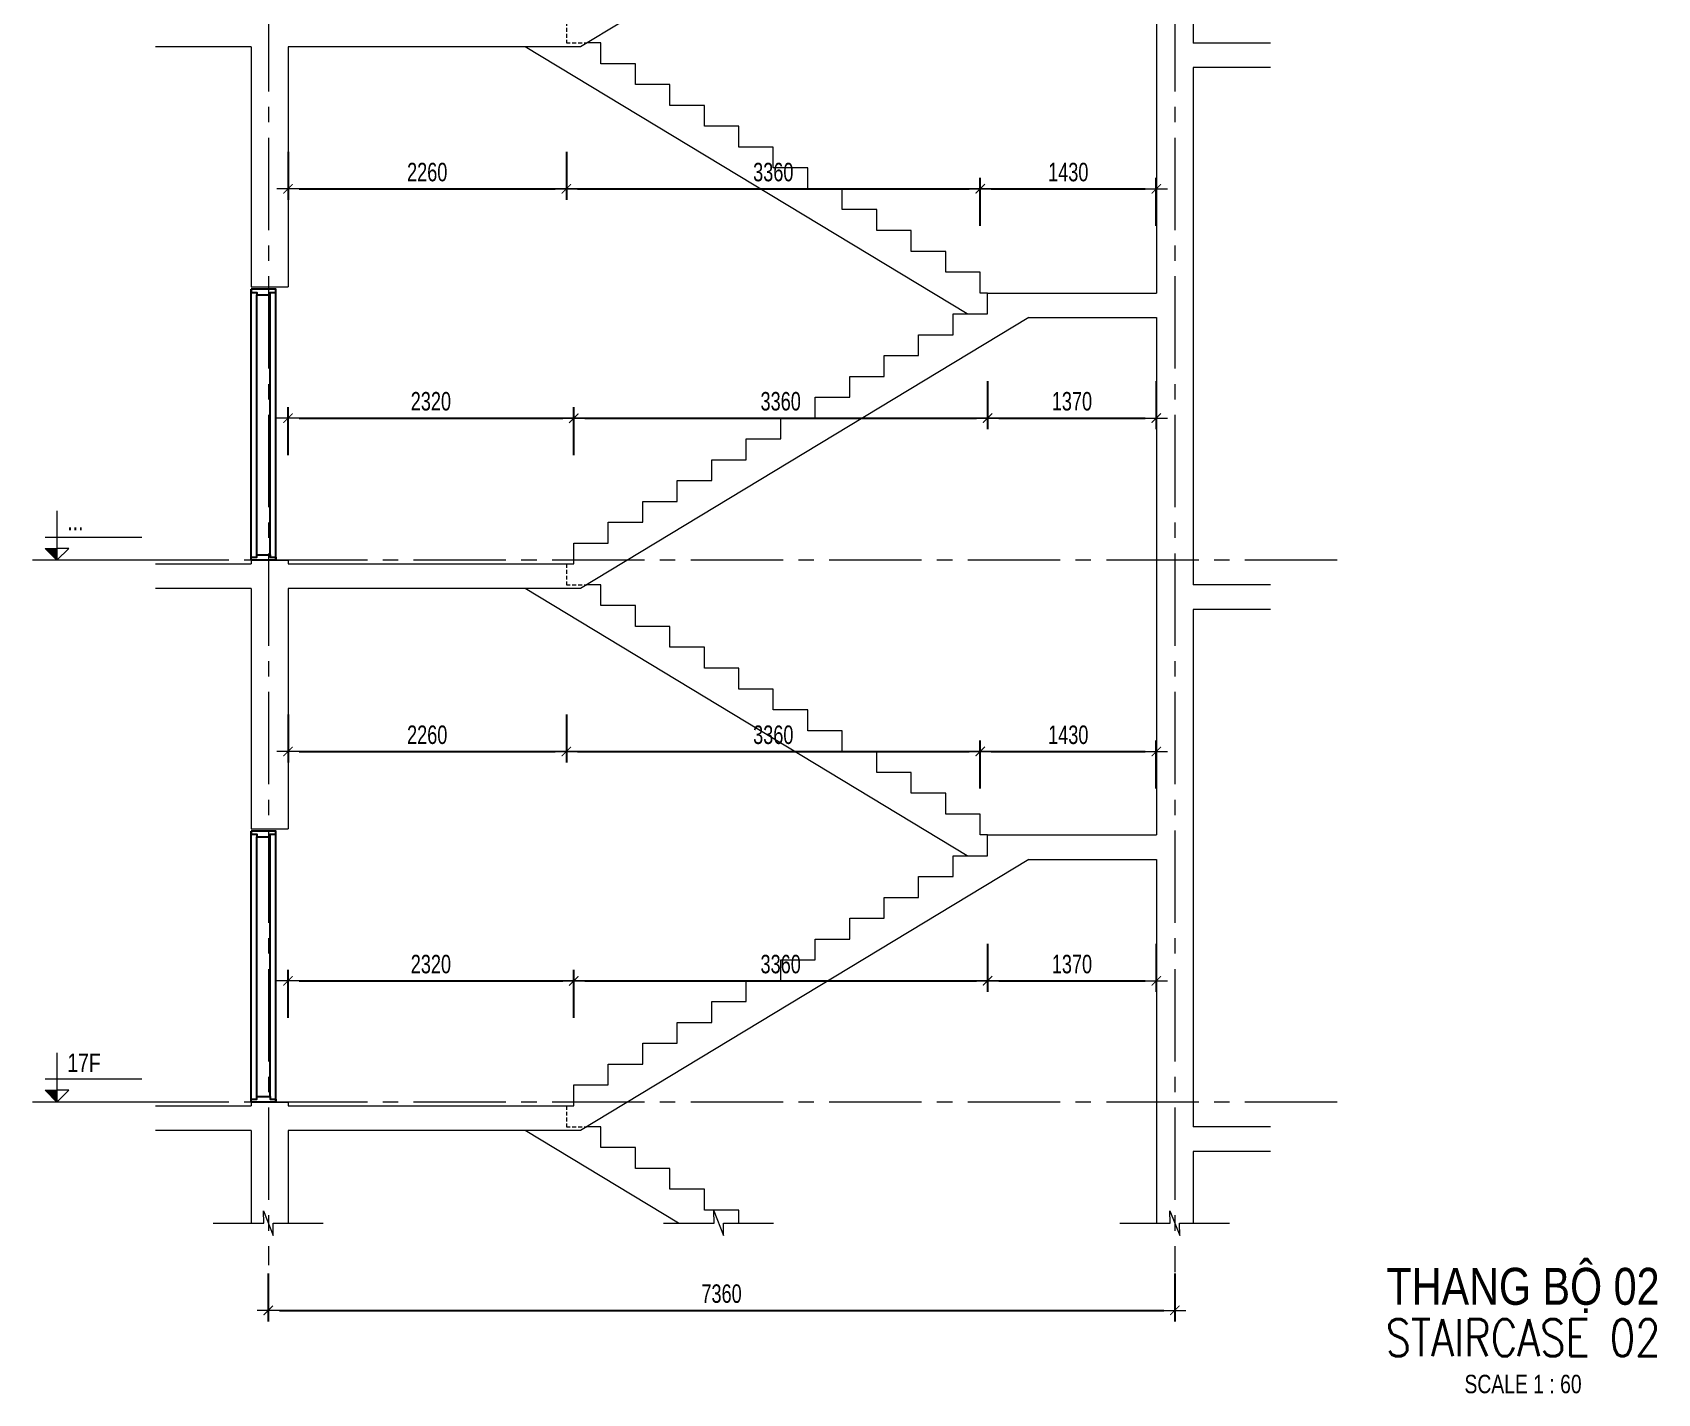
# Model space of a CAD drawing. Header units: millimetres. Extents: x -179076 to 254975, y -18667 to 296191.
# Drawn here: x 89427 to 102621, y 262823 to 273874 of the extents above; entities that cross this region are included whole.
import ezdxf
from ezdxf.enums import TextEntityAlignment as Align

# ---------------------------------------------------------------- set-up
doc = ezdxf.new("R2010")
doc.units = ezdxf.units.MM
doc.linetypes.add('CENTER2', pattern=[1.125, 0.75, -0.125, 0.125, -0.125])
doc.linetypes.add('HIDDEN2', pattern=[4.7625, 3.175, -1.5875])
doc.layers.get('Defpoints').update_dxf_attribs({"color": 151, "lineweight": 9})
doc.layers.add('A-DOOR', color=4, linetype='Continuous')
doc.layers.add('DOOR', color=4, linetype='Continuous')
for name, color, linetype, lineweight in [('NDC_S_ANNO', 7, 'Continuous', 20), ('NDC_S_AXIS', 5, 'CENTER2', 13), ('NDC_S_CONTINUOUS', 3, 'Continuous', 20), ('NDC_S_DIM', 1, 'Continuous', 15), ('NDC_S_ENG TITLE', 3, 'Continuous', 20), ('NDC_S_HIDDEN', 8, 'HIDDEN2', 13), ('NDC_S_SLAB', 2, 'Continuous', 20), ('NDC_S_SYMBOL', 1, 'Continuous', 15), ('NDC_S_TEXT SYMBOL', 7, 'Continuous', 20), ('NDC_S_VN TEXT', 7, 'Continuous', 20), ('NDC_S_VN TITLE', 6, 'Continuous', 35)]:
    doc.layers.add(name, color=color, linetype=linetype, lineweight=lineweight)
doc.styles.add('NDC_ANNO', font='', dxfattribs={"width": 0.8})
doc.styles.add('NDC_DIM', font='', dxfattribs={"width": 0.75})
doc.styles.add('NDC_EN TXT', font='romans.shx', dxfattribs={"width": 0.8})
doc.styles.add('NDC_VIE TXT', font='arial.ttf', dxfattribs={"width": 0.8})
doc.styles.get('NDC_ANNO').set_extended_font_data('Dotum')
doc.styles.get('NDC_DIM').set_extended_font_data('Dotum')
doc.dimstyles.new('NDC_dim_60', dxfattribs={"dimscale": 60, "dimtxt": 2.5, "dimasz": 1.5, "dimexe": 1.5, "dimexo": 2.5, "dimgap": 1, "dimtad": 1, "dimdec": 0, "dimzin": 0, "dimdsep": 46, "dimtxsty": 'NDC_DIM', "dimblk": 'DIMMARK', "dimcen": 0.09, "dimdle": 1.2, "dimclrd": 1, "dimclre": 1, "dimclrt": 3, "dimadec": 0, "dimazin": 0, "dimtfac": 1, "dimtdec": 0, "dimtix": 1, "dimtofl": 0, "dimtmove": 0, "dimatfit": 3, "dimfxl": 5, "dimfxlon": 1, "dimtolj": 1, "dimtzin": 0, "dimarcsym": 0})

# ---------------------------------------------------------------- blocks, each defined once
blk = doc.blocks.new('X-SECTION-2$0$X-SEC-DOO2')
at = {"layer": 'A-DOOR'}
for p, q in [((41976, 101972), (41976, 104172)), ((42021, 102017), (42021, 104127)), ((42131, 102017), (42131, 104127)), ((42176, 101972), (42176, 104172))]:
    blk.add_line(p, q, dxfattribs=at)
for points in [[(41976, 104172), (41976, 104147), (42021, 104147), (42021, 104127), (42131, 104127), (42131, 104147), (42176, 104147), (42176, 104172)], [(41976, 101972), (41976, 101997), (42021, 101997), (42021, 102017), (42131, 102017), (42131, 101997), (42176, 101997), (42176, 101972)]]:
    blk.add_lwpolyline(points, close=True, dxfattribs=at)
at = {"layer": 'Defpoints'}
blk.add_line((41976, 104192), (42176, 104192), dxfattribs=at)
blk = doc.blocks.new('kata_block_CT')
at = {"layer": 'NDC_S_ANNO'}
blk.add_hatch(color=3, dxfattribs=at).paths.add_polyline_path([(0, 1.6), (-1.61, 1.6), (0, 0)])
at = {"layer": 'NDC_S_ANNO', "ltscale": 50}
h = blk.add_hatch(dxfattribs=at)
h.set_pattern_fill('ANSI31', color=256, scale=1.406, style=0)
h.paths.add_polyline_path([(0, 1.6), (0, 0), (1.61, 1.6)])
for p, q in [((-1.59, 3.14), (11.47, 3.14)), ((11.56, 0), (-1.64, 0))]:
    blk.add_line(p, q, dxfattribs=at)
for points in [[(0, 6.69), (0, 0)], [(0, 0), (-1.61, 1.6), (0, 1.6)], [(0, 0), (1.61, 1.6), (0, 1.6)]]:
    blk.add_lwpolyline(points, dxfattribs=at)
at = {"layer": 'NDC_S_ANNO', "color": 8, "ltscale": 50}
blk.add_lwpolyline([(0, 0), (-1.61, 1.6), (0, 1.6)], dxfattribs=at)
at = {"layer": 'NDC_S_TEXT SYMBOL', "color": 3, "style": 'NDC_ANNO', "width": 0.8}
blk.add_attdef('CT', (1.41, 4.07), '', height=2.5, dxfattribs=at)
blk = doc.blocks.new('DIMMARK')
at = {"layer": 'NDC_S_DIM', "color": 1}
blk.add_line((-1.5, 0), (1, 0), dxfattribs=at)
at = {"layer": 'NDC_S_DIM', "color": 2, "const_width": 0.1}
blk.add_lwpolyline([(-0.42, -0.42), (0.42, 0.42)], dxfattribs=at)
blk = doc.blocks.new('*D493')
at = {"layer": 'Defpoints', "color": 0, "transparency": 16777216}
for p in [(93822, 266174), (91502, 265159), (93822, 265159)]:
    blk.add_point(p, dxfattribs=at)
at = {"layer": 'NDC_S_DIM', "color": 1, "lineweight": -2, "transparency": 16777216}
for p, q in [((91502, 265874), (91502, 266264)), ((93822, 265874), (93822, 266264)), ((91592, 266174), (93732, 266174))]:
    blk.add_line(p, q, dxfattribs=at)
at = {"layer": 'NDC_S_DIM', "color": 1, "lineweight": -2, "transparency": 16777216, "xscale": 90, "yscale": 90, "zscale": 90, "rotation": 180}
blk.add_blockref('DIMMARK', (91502, 266174), dxfattribs=at)
at = {"layer": 'NDC_S_DIM', "color": 1, "lineweight": -2, "transparency": 16777216, "xscale": 90, "yscale": 90, "zscale": 90}
blk.add_blockref('DIMMARK', (93822, 266174), dxfattribs=at)
at = {"layer": 'NDC_S_DIM', "color": 3, "transparency": 16777216, "insert": (92662, 266309), "char_height": 150, "attachment_point": 5, "style": 'NDC_DIM'}
blk.add_mtext('\\A1;2320', dxfattribs=at)
blk = doc.blocks.new('*D494')
at = {"layer": 'Defpoints', "color": 0, "transparency": 16777216}
for p in [(97182, 267190), (97182, 266174), (93822, 265159)]:
    blk.add_point(p, dxfattribs=at)
at = {"layer": 'NDC_S_DIM', "color": 1, "lineweight": -2, "transparency": 16777216}
for p, q in [((97182, 266474), (97182, 266084)), ((93822, 265874), (93822, 266264)), ((93912, 266174), (97092, 266174))]:
    blk.add_line(p, q, dxfattribs=at)
at = {"layer": 'NDC_S_DIM', "color": 1, "lineweight": -2, "transparency": 16777216, "xscale": 90, "yscale": 90, "zscale": 90, "rotation": 180}
blk.add_blockref('DIMMARK', (93822, 266174), dxfattribs=at)
at = {"layer": 'NDC_S_DIM', "color": 1, "lineweight": -2, "transparency": 16777216, "xscale": 90, "yscale": 90, "zscale": 90}
blk.add_blockref('DIMMARK', (97182, 266174), dxfattribs=at)
at = {"layer": 'NDC_S_DIM', "color": 3, "transparency": 16777216, "insert": (95502, 266309), "char_height": 150, "attachment_point": 5, "style": 'NDC_DIM'}
blk.add_mtext('\\A1;3360', dxfattribs=at)
blk = doc.blocks.new('*D495')
at = {"layer": 'Defpoints', "color": 0, "transparency": 16777216}
for p in [(97182, 267190), (98552, 267159), (98552, 266174)]:
    blk.add_point(p, dxfattribs=at)
at = {"layer": 'NDC_S_DIM', "color": 1, "lineweight": -2, "transparency": 16777216}
for p, q in [((97182, 266474), (97182, 266084)), ((98552, 266474), (98552, 266084)), ((97272, 266174), (98462, 266174))]:
    blk.add_line(p, q, dxfattribs=at)
at = {"layer": 'NDC_S_DIM', "color": 1, "lineweight": -2, "transparency": 16777216, "xscale": 90, "yscale": 90, "zscale": 90, "rotation": 180}
blk.add_blockref('DIMMARK', (97182, 266174), dxfattribs=at)
at = {"layer": 'NDC_S_DIM', "color": 1, "lineweight": -2, "transparency": 16777216, "xscale": 90, "yscale": 90, "zscale": 90}
blk.add_blockref('DIMMARK', (98552, 266174), dxfattribs=at)
at = {"layer": 'NDC_S_DIM', "color": 3, "transparency": 16777216, "insert": (97867, 266309), "char_height": 150, "attachment_point": 5, "style": 'NDC_DIM'}
blk.add_mtext('\\A1;1370', dxfattribs=at)
blk = doc.blocks.new('*D496')
at = {"layer": 'Defpoints', "color": 0, "transparency": 16777216}
for p in [(91502, 269359), (93762, 269390), (93762, 268036)]:
    blk.add_point(p, dxfattribs=at)
at = {"layer": 'NDC_S_DIM', "color": 1, "lineweight": -2, "transparency": 16777216}
for p, q in [((91502, 268336), (91502, 267946)), ((93762, 268336), (93762, 267946)), ((91592, 268036), (93672, 268036))]:
    blk.add_line(p, q, dxfattribs=at)
at = {"layer": 'NDC_S_DIM', "color": 1, "lineweight": -2, "transparency": 16777216, "xscale": 90, "yscale": 90, "zscale": 90, "rotation": 180}
blk.add_blockref('DIMMARK', (91502, 268036), dxfattribs=at)
at = {"layer": 'NDC_S_DIM', "color": 1, "lineweight": -2, "transparency": 16777216, "xscale": 90, "yscale": 90, "zscale": 90}
blk.add_blockref('DIMMARK', (93762, 268036), dxfattribs=at)
at = {"layer": 'NDC_S_DIM', "color": 3, "transparency": 16777216, "insert": (92632, 268171), "char_height": 150, "attachment_point": 5, "style": 'NDC_DIM'}
blk.add_mtext('\\A1;2260', dxfattribs=at)
blk = doc.blocks.new('*D497')
at = {"layer": 'Defpoints', "color": 0, "transparency": 16777216}
for p in [(93762, 269390), (97122, 268036), (97122, 267359)]:
    blk.add_point(p, dxfattribs=at)
at = {"layer": 'NDC_S_DIM', "color": 1, "lineweight": -2, "transparency": 16777216}
for p, q in [((93762, 268336), (93762, 267946)), ((97122, 267736), (97122, 268126)), ((93852, 268036), (97032, 268036))]:
    blk.add_line(p, q, dxfattribs=at)
at = {"layer": 'NDC_S_DIM', "color": 1, "lineweight": -2, "transparency": 16777216, "xscale": 90, "yscale": 90, "zscale": 90, "rotation": 180}
blk.add_blockref('DIMMARK', (93762, 268036), dxfattribs=at)
at = {"layer": 'NDC_S_DIM', "color": 1, "lineweight": -2, "transparency": 16777216, "xscale": 90, "yscale": 90, "zscale": 90}
blk.add_blockref('DIMMARK', (97122, 268036), dxfattribs=at)
at = {"layer": 'NDC_S_DIM', "color": 3, "transparency": 16777216, "insert": (95442, 268171), "char_height": 150, "attachment_point": 5, "style": 'NDC_DIM'}
blk.add_mtext('\\A1;3360', dxfattribs=at)
blk = doc.blocks.new('*D498')
at = {"layer": 'Defpoints', "color": 0, "transparency": 16777216}
for p in [(98552, 268036), (97122, 267359), (98552, 267359)]:
    blk.add_point(p, dxfattribs=at)
at = {"layer": 'NDC_S_DIM', "color": 1, "lineweight": -2, "transparency": 16777216}
for p, q in [((97122, 267736), (97122, 268126)), ((98552, 267736), (98552, 268126)), ((97212, 268036), (98462, 268036))]:
    blk.add_line(p, q, dxfattribs=at)
at = {"layer": 'NDC_S_DIM', "color": 1, "lineweight": -2, "transparency": 16777216, "xscale": 90, "yscale": 90, "zscale": 90, "rotation": 180}
blk.add_blockref('DIMMARK', (97122, 268036), dxfattribs=at)
at = {"layer": 'NDC_S_DIM', "color": 1, "lineweight": -2, "transparency": 16777216, "xscale": 90, "yscale": 90, "zscale": 90}
blk.add_blockref('DIMMARK', (98552, 268036), dxfattribs=at)
at = {"layer": 'NDC_S_DIM', "color": 3, "transparency": 16777216, "insert": (97837, 268171), "char_height": 150, "attachment_point": 5, "style": 'NDC_DIM'}
blk.add_mtext('\\A1;1430', dxfattribs=at)
blk = doc.blocks.new('*D499')
at = {"layer": 'Defpoints', "color": 0, "transparency": 16777216}
for p in [(93822, 270743), (91502, 269559), (93822, 269559)]:
    blk.add_point(p, dxfattribs=at)
at = {"layer": 'NDC_S_DIM', "color": 1, "lineweight": -2, "transparency": 16777216}
for p, q in [((91502, 270443), (91502, 270833)), ((91592, 270743), (93732, 270743)), ((93822, 270443), (93822, 270833))]:
    blk.add_line(p, q, dxfattribs=at)
at = {"layer": 'NDC_S_DIM', "color": 1, "lineweight": -2, "transparency": 16777216, "xscale": 90, "yscale": 90, "zscale": 90, "rotation": 180}
blk.add_blockref('DIMMARK', (91502, 270743), dxfattribs=at)
at = {"layer": 'NDC_S_DIM', "color": 1, "lineweight": -2, "transparency": 16777216, "xscale": 90, "yscale": 90, "zscale": 90}
blk.add_blockref('DIMMARK', (93822, 270743), dxfattribs=at)
at = {"layer": 'NDC_S_DIM', "color": 3, "transparency": 16777216, "insert": (92662, 270879), "char_height": 150, "attachment_point": 5, "style": 'NDC_DIM'}
blk.add_mtext('\\A1;2320', dxfattribs=at)
blk = doc.blocks.new('*D500')
at = {"layer": 'Defpoints', "color": 0, "transparency": 16777216}
for p in [(97182, 271590), (97182, 270743), (93822, 269559)]:
    blk.add_point(p, dxfattribs=at)
at = {"layer": 'NDC_S_DIM', "color": 1, "lineweight": -2, "transparency": 16777216}
for p, q in [((97182, 271043), (97182, 270653)), ((93822, 270443), (93822, 270833)), ((93912, 270743), (97092, 270743))]:
    blk.add_line(p, q, dxfattribs=at)
at = {"layer": 'NDC_S_DIM', "color": 1, "lineweight": -2, "transparency": 16777216, "xscale": 90, "yscale": 90, "zscale": 90, "rotation": 180}
blk.add_blockref('DIMMARK', (93822, 270743), dxfattribs=at)
at = {"layer": 'NDC_S_DIM', "color": 1, "lineweight": -2, "transparency": 16777216, "xscale": 90, "yscale": 90, "zscale": 90}
blk.add_blockref('DIMMARK', (97182, 270743), dxfattribs=at)
at = {"layer": 'NDC_S_DIM', "color": 3, "transparency": 16777216, "insert": (95502, 270879), "char_height": 150, "attachment_point": 5, "style": 'NDC_DIM'}
blk.add_mtext('\\A1;3360', dxfattribs=at)
blk = doc.blocks.new('*D501')
at = {"layer": 'Defpoints', "color": 0, "transparency": 16777216}
for p in [(97182, 271590), (98552, 271559), (98552, 270743)]:
    blk.add_point(p, dxfattribs=at)
at = {"layer": 'NDC_S_DIM', "color": 1, "lineweight": -2, "transparency": 16777216}
for p, q in [((97182, 271043), (97182, 270653)), ((98552, 271043), (98552, 270653)), ((97272, 270743), (98462, 270743))]:
    blk.add_line(p, q, dxfattribs=at)
at = {"layer": 'NDC_S_DIM', "color": 1, "lineweight": -2, "transparency": 16777216, "xscale": 90, "yscale": 90, "zscale": 90, "rotation": 180}
blk.add_blockref('DIMMARK', (97182, 270743), dxfattribs=at)
at = {"layer": 'NDC_S_DIM', "color": 1, "lineweight": -2, "transparency": 16777216, "xscale": 90, "yscale": 90, "zscale": 90}
blk.add_blockref('DIMMARK', (98552, 270743), dxfattribs=at)
at = {"layer": 'NDC_S_DIM', "color": 3, "transparency": 16777216, "insert": (97867, 270879), "char_height": 150, "attachment_point": 5, "style": 'NDC_DIM'}
blk.add_mtext('\\A1;1370', dxfattribs=at)
blk = doc.blocks.new('*D502')
at = {"layer": 'Defpoints', "color": 0, "transparency": 16777216}
for p in [(93762, 273790), (91502, 273759), (93762, 272605)]:
    blk.add_point(p, dxfattribs=at)
at = {"layer": 'NDC_S_DIM', "color": 1, "lineweight": -2, "transparency": 16777216}
for p, q in [((91502, 272905), (91502, 272515)), ((93762, 272905), (93762, 272515)), ((91592, 272605), (93672, 272605))]:
    blk.add_line(p, q, dxfattribs=at)
at = {"layer": 'NDC_S_DIM', "color": 1, "lineweight": -2, "transparency": 16777216, "xscale": 90, "yscale": 90, "zscale": 90, "rotation": 180}
blk.add_blockref('DIMMARK', (91502, 272605), dxfattribs=at)
at = {"layer": 'NDC_S_DIM', "color": 1, "lineweight": -2, "transparency": 16777216, "xscale": 90, "yscale": 90, "zscale": 90}
blk.add_blockref('DIMMARK', (93762, 272605), dxfattribs=at)
at = {"layer": 'NDC_S_DIM', "color": 3, "transparency": 16777216, "insert": (92632, 272740), "char_height": 150, "attachment_point": 5, "style": 'NDC_DIM'}
blk.add_mtext('\\A1;2260', dxfattribs=at)
blk = doc.blocks.new('*D503')
at = {"layer": 'Defpoints', "color": 0, "transparency": 16777216}
for p in [(93762, 273790), (97122, 272605), (97122, 271759)]:
    blk.add_point(p, dxfattribs=at)
at = {"layer": 'NDC_S_DIM', "color": 1, "lineweight": -2, "transparency": 16777216}
for p, q in [((93762, 272905), (93762, 272515)), ((93852, 272605), (97032, 272605)), ((97122, 272305), (97122, 272695))]:
    blk.add_line(p, q, dxfattribs=at)
at = {"layer": 'NDC_S_DIM', "color": 1, "lineweight": -2, "transparency": 16777216, "xscale": 90, "yscale": 90, "zscale": 90, "rotation": 180}
blk.add_blockref('DIMMARK', (93762, 272605), dxfattribs=at)
at = {"layer": 'NDC_S_DIM', "color": 1, "lineweight": -2, "transparency": 16777216, "xscale": 90, "yscale": 90, "zscale": 90}
blk.add_blockref('DIMMARK', (97122, 272605), dxfattribs=at)
at = {"layer": 'NDC_S_DIM', "color": 3, "transparency": 16777216, "insert": (95442, 272740), "char_height": 150, "attachment_point": 5, "style": 'NDC_DIM'}
blk.add_mtext('\\A1;3360', dxfattribs=at)
blk = doc.blocks.new('*D504')
at = {"layer": 'Defpoints', "color": 0, "transparency": 16777216}
for p in [(98552, 272605), (97122, 271759), (98552, 271759)]:
    blk.add_point(p, dxfattribs=at)
at = {"layer": 'NDC_S_DIM', "color": 1, "lineweight": -2, "transparency": 16777216}
for p, q in [((97122, 272305), (97122, 272695)), ((97212, 272605), (98462, 272605)), ((98552, 272305), (98552, 272695))]:
    blk.add_line(p, q, dxfattribs=at)
at = {"layer": 'NDC_S_DIM', "color": 1, "lineweight": -2, "transparency": 16777216, "xscale": 90, "yscale": 90, "zscale": 90, "rotation": 180}
blk.add_blockref('DIMMARK', (97122, 272605), dxfattribs=at)
at = {"layer": 'NDC_S_DIM', "color": 1, "lineweight": -2, "transparency": 16777216, "xscale": 90, "yscale": 90, "zscale": 90}
blk.add_blockref('DIMMARK', (98552, 272605), dxfattribs=at)
at = {"layer": 'NDC_S_DIM', "color": 3, "transparency": 16777216, "insert": (97837, 272740), "char_height": 150, "attachment_point": 5, "style": 'NDC_DIM'}
blk.add_mtext('\\A1;1430', dxfattribs=at)
blk = doc.blocks.new('*D524')
at = {"layer": 'Defpoints', "color": 0, "transparency": 16777216}
for p in [(91342, 265029), (98702, 265029), (98702, 263498)]:
    blk.add_point(p, dxfattribs=at)
at = {"layer": 'NDC_S_DIM', "color": 1, "lineweight": -2, "transparency": 16777216}
for p, q in [((91342, 263798), (91342, 263408)), ((98702, 263798), (98702, 263408)), ((91432, 263498), (98612, 263498))]:
    blk.add_line(p, q, dxfattribs=at)
at = {"layer": 'NDC_S_DIM', "color": 1, "lineweight": -2, "transparency": 16777216, "xscale": 90, "yscale": 90, "zscale": 90, "rotation": 180}
blk.add_blockref('DIMMARK', (91342, 263498), dxfattribs=at)
at = {"layer": 'NDC_S_DIM', "color": 1, "lineweight": -2, "transparency": 16777216, "xscale": 90, "yscale": 90, "zscale": 90}
blk.add_blockref('DIMMARK', (98702, 263498), dxfattribs=at)
at = {"layer": 'NDC_S_DIM', "color": 3, "transparency": 16777216, "insert": (95022, 263633), "char_height": 150, "attachment_point": 5, "style": 'NDC_DIM'}
blk.add_mtext('\\A1;7360', dxfattribs=at)
blk = doc.blocks.new('Drawing name_symbol')
at = {"layer": 'NDC_S_ENG TITLE', "style": 'NDC_EN TXT', "width": 0.8}
blk.add_attdef('SECTDET1', text='', height=5, dxfattribs=at).set_placement((0, 1.01), align=Align.CENTER)
at = {"layer": 'NDC_S_TEXT SYMBOL', "lineweight": 25, "style": 'NDC_ANNO', "width": 0.8}
blk.add_attdef('SSCALE', text='', height=2.5, dxfattribs=at).set_placement((0, -4), align=Align.CENTER)
at = {"layer": 'NDC_S_VN TITLE', "style": 'NDC_VIE TXT', "width": 0.8}
blk.add_attdef('SECTDET2', text='', height=5, dxfattribs=at).set_placement((0, 7.97), align=Align.CENTER)

msp = doc.modelspace()

# ---------------------------------------------------------------- linework, layer by layer
at = {"layer": 'NDC_S_AXIS', "ltscale": 1000}
for p, q in [((91342.3, 285394.8), (91342.3, 263864.3)), ((98702.3, 285394.8), (98702.3, 263809))]:
    msp.add_line(p, q, dxfattribs=at)
for points in [[(100021.2, 269588.9), (89427.3, 269588.9)], [(100021.2, 265188.9), (89427.3, 265188.9)]]:
    msp.add_lwpolyline(points, dxfattribs=at)
at = {"layer": 'NDC_S_CONTINUOUS'}
for p, q in [((97015.6, 271589.6), (93426.5, 273758.9, 0)), ((97015.6, 267189.6), (93426.5, 269358.9, 0)), ((94671.7, 264206.3, 0), (93426.5, 264958.9, 0))]:
    msp.add_line(p, q, dxfattribs=at)
at = {"layer": 'NDC_S_CONTINUOUS', "elevation": 0}
for points in [[(97182.3, 271758.9), (97122.3, 271758.9), (97122.3, 271928.1), (96842.3, 271928.1), (96842.3, 272097.3), (96562.3, 272097.3), (96562.3, 272266.6), (96282.3, 272266.6), (96282.3, 272435.8), (96002.3, 272435.8), (96002.3, 272605), (95722.3, 272605), (95722.3, 272774.2), (95442.3, 272774.2), (95442.3, 272943.5), (95162.3, 272943.5), (95162.3, 273112.7), (94882.3, 273112.7), (94882.3, 273281.9), (94602.3, 273281.9), (94602.3, 273451.2), (94322.3, 273451.2), (94322.3, 273620.4), (94042.3, 273620.4), (94042.3, 273789.6), (93928.9, 273789.6)], [(97182.3, 267358.9), (97122.3, 267358.9), (97122.3, 267528.1), (96842.3, 267528.1), (96842.3, 267697.3), (96562.3, 267697.3), (96562.3, 267866.6), (96282.3, 267866.6), (96282.3, 268035.8), (96002.3, 268035.8), (96002.3, 268205), (95722.3, 268205), (95722.3, 268374.2), (95442.3, 268374.2), (95442.3, 268543.5), (95162.3, 268543.5), (95162.3, 268712.7), (94882.3, 268712.7), (94882.3, 268881.9), (94602.3, 268881.9), (94602.3, 269051.2), (94322.3, 269051.2), (94322.3, 269220.4), (94042.3, 269220.4), (94042.3, 269389.6), (93928.9, 269389.6)], [(95162.3, 264206.3), (95162.3, 264312.7), (94882.3, 264312.7), (94882.3, 264481.9), (94602.3, 264481.9), (94602.3, 264651.2), (94322.3, 264651.2), (94322.3, 264820.4), (94042.3, 264820.4), (94042.3, 264989.6), (93928.9, 264989.6)]]:
    msp.add_lwpolyline(points, dxfattribs=at)
at = {"layer": 'NDC_S_HIDDEN', "ltscale": 10, "elevation": 0}
for points in [[(93762.3, 273958.9), (93762.3, 273789.6), (93928.9, 273789.6)], [(93762.3, 269558.9), (93762.3, 269389.6), (93928.9, 269389.6)], [(93762.3, 265158.9), (93762.3, 264989.6), (93928.9, 264989.6)]]:
    msp.add_lwpolyline(points, dxfattribs=at)
at = {"layer": 'NDC_S_SLAB'}
for p, q in [((98852.3, 277988.9), (98852.3, 273788.9)), ((97518, 275958.9), (93878, 273758.9)), ((98552.3, 273988.9), (98552.3, 271758.9)), ((91202.3, 273758.9), (90427.3, 273758.9)), ((91202.3, 273758.9), (91202.3, 271808.9)), ((91502.3, 273758.9), (91502.3, 271808.9)), ((93878, 273758.9), (91502.3, 273758.9)), ((99477.8, 273588.9), (98852.3, 273588.9)), ((98852.3, 273588.9), (98852.3, 269388.9)), ((91202.3, 271808.9), (91502.3, 271808.9)), ((97518, 271558.9), (93878, 269358.9)), ((97518, 271558.9), (98552.3, 271558.9)), ((98552.3, 271558.9), (98552.3, 269588.9)), ((91202.3, 269588.9), (91202.3, 269558.9)), ((91202.3, 269588.9), (91502.3, 269588.9)), ((91502.3, 269588.9), (91502.3, 269558.9)), ((98552.3, 269588.9), (98552.3, 267358.9)), ((91202.3, 269358.9), (90427.3, 269358.9)), ((91202.3, 269358.9), (91202.3, 267408.9)), ((91502.3, 269358.9), (91502.3, 267408.9)), ((93878, 269358.9), (91502.3, 269358.9)), ((99477.8, 269188.9), (98852.3, 269188.9)), ((98852.3, 269188.9), (98852.3, 264988.9)), ((91202.3, 267408.9), (91502.3, 267408.9)), ((97518, 267158.9), (93878, 264958.9)), ((97518, 267158.9), (98552.3, 267158.9)), ((98552.3, 267158.9), (98552.3, 265188.9)), ((91202.3, 265188.9), (91202.3, 265158.9)), ((91202.3, 265188.9), (91502.3, 265188.9)), ((91502.3, 265188.9), (91502.3, 265158.9)), ((98552.3, 265188.9), (98552.3, 264206.3)), ((91202.3, 264958.9), (90427.3, 264958.9)), ((91202.3, 264958.9), (91202.3, 264206.3)), ((91502.3, 264958.9), (91502.3, 264206.3)), ((93878, 264958.9), (91502.3, 264958.9)), ((99477.8, 264788.9), (98852.3, 264788.9)), ((98852.3, 264788.9), (98852.3, 264206.3))]:
    msp.add_line(p, q, dxfattribs=at)
at = {"layer": 'NDC_S_SLAB', "elevation": 0}
msp.add_lwpolyline([(99477.8, 273788.9), (98852.3, 273788.9)], dxfattribs=at)
at = {"layer": 'NDC_S_SLAB'}
for points in [[(91502.3, 269558.9), (93822.3, 269558.9), (93822.3, 269728.1), (94102.3, 269728.1), (94102.3, 269897.3), (94382.3, 269897.3), (94382.3, 270066.6), (94662.3, 270066.6), (94662.3, 270235.8), (94942.3, 270235.8), (94942.3, 270405), (95222.3, 270405), (95222.3, 270574.2), (95502.3, 270574.2), (95502.3, 270743.5), (95782.3, 270743.5), (95782.3, 270912.7), (96062.3, 270912.7), (96062.3, 271081.9), (96342.3, 271081.9), (96342.3, 271251.2), (96622.3, 271251.2), (96622.3, 271420.4), (96902.3, 271420.4), (96902.3, 271589.6), (97182.3, 271589.6), (97182.3, 271758.9), (98552.3, 271758.9)], [(90427.3, 269558.9), (91202.3, 269558.9)], [(99477.8, 269388.9), (98852.3, 269388.9)], [(91502.3, 265158.9), (93822.3, 265158.9), (93822.3, 265328.1), (94102.3, 265328.1), (94102.3, 265497.3), (94382.3, 265497.3), (94382.3, 265666.6), (94662.3, 265666.6), (94662.3, 265835.8), (94942.3, 265835.8), (94942.3, 266005), (95222.3, 266005), (95222.3, 266174.2), (95502.3, 266174.2), (95502.3, 266343.5), (95782.3, 266343.5), (95782.3, 266512.7), (96062.3, 266512.7), (96062.3, 266681.9), (96342.3, 266681.9), (96342.3, 266851.2), (96622.3, 266851.2), (96622.3, 267020.4), (96902.3, 267020.4), (96902.3, 267189.6), (97182.3, 267189.6), (97182.3, 267358.9), (98552.3, 267358.9)], [(90427.3, 265158.9), (91202.3, 265158.9)], [(99477.8, 264988.9), (98852.3, 264988.9)]]:
    msp.add_lwpolyline(points, dxfattribs=at)
at = {"layer": 'NDC_S_SYMBOL', "elevation": 0}
for points in [[(90894.9, 264206.3), (91304.5, 264206.3), (91302.3, 264306.3), (91382.3, 264106.3), (91380.2, 264206.3), (91786.5, 264206.3)], [(94551.2, 264206.3), (94960.8, 264206.3), (94958.7, 264306.3), (95038.7, 264106.3), (95036.5, 264206.3), (95442.8, 264206.3)], [(98254.8, 264206.3), (98664.5, 264206.3), (98662.3, 264306.3), (98742.3, 264106.3), (98740.1, 264206.3), (99146.4, 264206.3)]]:
    msp.add_lwpolyline(points, dxfattribs=at)

# ---------------------------------------------------------------- block references
at = {"layer": 'DOOR'}
for p in [(49226.7, 167617), (49226.7, 163217)]:
    msp.add_blockref('X-SECTION-2$0$X-SEC-DOO2', p, dxfattribs=at)
at = {"layer": 'NDC_S_ANNO', "xscale": 60, "yscale": 60, "zscale": 60}
msp.add_blockref('Drawing name_symbol', (101529.7, 263065.1), dxfattribs=at).add_auto_attribs({'SECTDET1': 'STAIRCASE 02', 'SECTDET2': 'THANG BỘ 02', 'SSCALE': 'SCALE 1 : 60'})
at = {"layer": 'NDC_S_VN TEXT', "xscale": 60, "yscale": 60, "zscale": 60}
for p, values in [((89625.7, 269588.9), {'CT': '...'}), ((89625.7, 265188.9), {'CT': '17F'})]:
    msp.add_blockref('kata_block_CT', p, dxfattribs=at).add_auto_attribs(values)

# ---------------------------------------------------------------- dimensions: what is measured, and where the dimension line sits
at = {"layer": 'NDC_S_DIM'}
for base, p1, p2, picture, middle in [((93762.3, 272605), (91502.3, 273758.9), (93762.3, 273789.6), '*D502', (92632.3, 272740.1)), ((93822.3, 270743.5), (91502.3, 269558.9), (93822.3, 269558.9), '*D499', (92662.3, 270878.6)), ((93762.3, 268035.8), (91502.3, 269358.9), (93762.3, 269389.6), '*D496', (92632.3, 268170.9)), ((93822.3, 266174.2), (91502.3, 265158.9), (93822.3, 265158.9), '*D493', (92662.3, 266309.4)), ((98702.3, 263497.8), (91342.3, 265028.6), (98702.3, 265028.6), '*D524', (95022.3, 263632.9))]:
    dim = msp.add_linear_dim(base=base, p1=p1, p2=p2, dimstyle='NDC_dim_60', dxfattribs=at)
    dim.commit()
    dim.dimension.update_dxf_attribs({"geometry": picture, "text_midpoint": middle})
for base, p1, p2, picture, middle in [((97122.3, 272605), (93762.3, 273789.6), (97122.3, 271758.9), '*D503', (95442.3, 272740.1)), ((98552.3, 272605), (97122.3, 271758.9), (98552.3, 271758.9), '*D504', (97837.3, 272740.1)), ((97182.3, 270743.5), (93822.3, 269558.9), (97182.3, 271589.6), '*D500', (95502.3, 270878.6)), ((98552.3, 270743.5), (97182.3, 271589.6), (98552.3, 271558.9), '*D501', (97867.3, 270878.6)), ((97122.3, 268035.8), (93762.3, 269389.6), (97122.3, 267358.9), '*D497', (95442.3, 268170.9)), ((98552.3, 268035.8), (97122.3, 267358.9), (98552.3, 267358.9), '*D498', (97837.3, 268170.9)), ((97182.3, 266174.2), (93822.3, 265158.9), (97182.3, 267189.6), '*D494', (95502.3, 266309.4)), ((98552.3, 266174.2), (97182.3, 267189.6), (98552.3, 267158.9), '*D495', (97867.3, 266309.4))]:
    dim = msp.add_linear_dim(base=base, p1=p1, p2=p2, dimstyle='NDC_dim_60', override={"dimtmove": 1}, dxfattribs=at)
    dim.commit()
    dim.dimension.update_dxf_attribs({"geometry": picture, "text_midpoint": middle})

doc.saveas('drawing.dxf')
